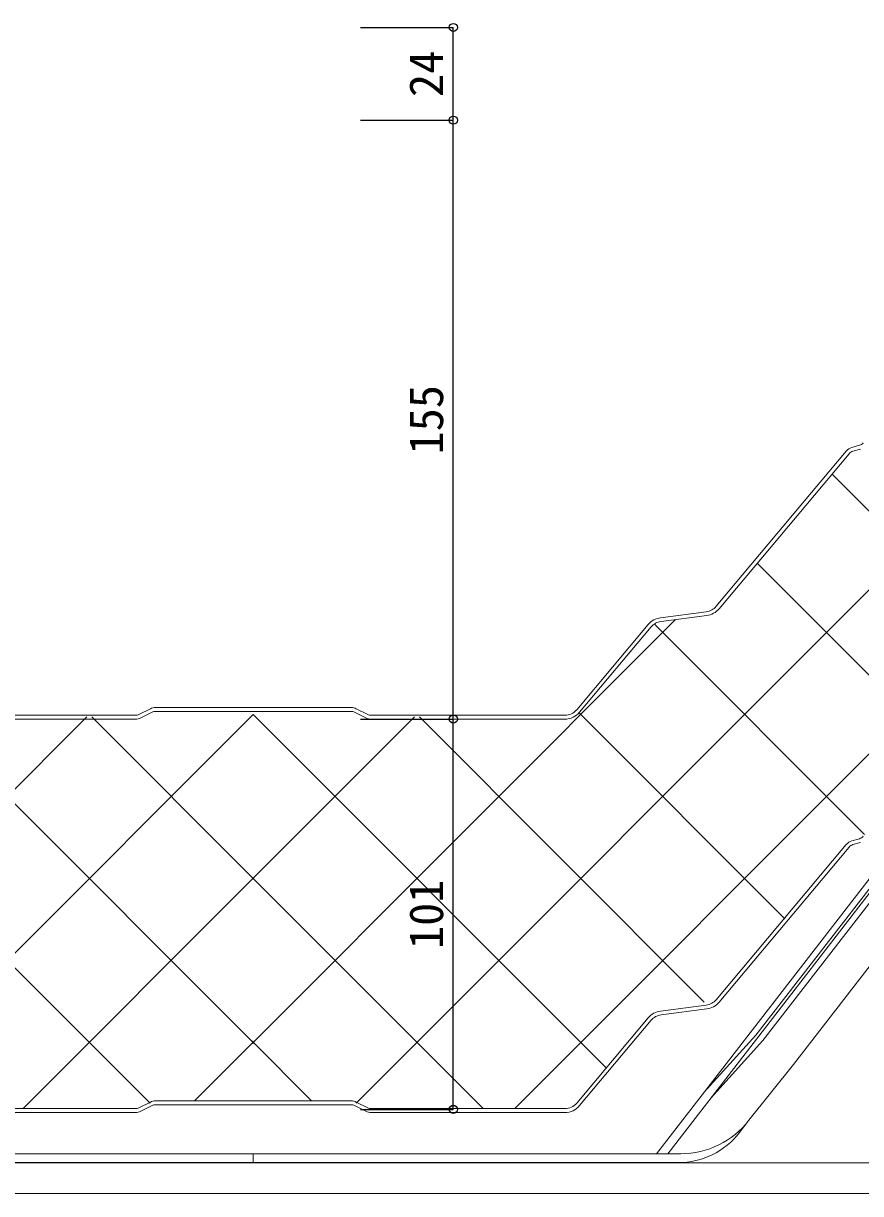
# Model space of a CAD drawing. Units: millimetres at full size, sheet at 1:3. Extents: x -1262 to 3778, y -891 to 1036.
# Drawn here: x 398.8 to 615.6, y 99.2 to 402.1 of the extents above; entities that cross this region are included whole.
import ezdxf
from ezdxf.enums import TextEntityAlignment as Align

# ---------------------------------------------------------------- set-up
doc = ezdxf.new("R2010")
doc.units = ezdxf.units.MM
doc.header["$LTSCALE"] = 3
for name, color, linetype, lineweight in [('0-4_寸法線1', 5, 'Continuous', 25), ('0-B_屋根1', 6, 'Continuous', 20), ('2-1_裏貼1', 2, 'Continuous', 18), ('2-A_タイトフレーム', 3, 'Continuous', 9), ('4-2_H鋼1', 2, 'Continuous', 18)]:
    doc.layers.add(name, color=color, linetype=linetype, lineweight=lineweight)
doc.styles.add('ＭＳ ゴシック', font='')
doc.styles.get('ＭＳ ゴシック').set_extended_font_data('MS Gothic')

msp = doc.modelspace()

# ---------------------------------------------------------------- linework, layer by layer
at = {"layer": '0-4_寸法線1'}
for p, q in [((486.176, 401.027), (510.176, 401.027)), ((510.176, 377.027), (510.176, 401.027)), ((486.176, 377.027), (510.176, 377.027)), ((486.176, 377.027), (510.176, 377.027)), ((510.176, 222.027), (510.176, 377.027)), ((486.176, 222.027), (510.176, 222.027)), ((486.176, 222.027), (510.176, 222.027)), ((510.176, 121.027), (510.176, 222.027)), ((486.176, 121.027), (510.176, 121.027))]:
    msp.add_line(p, q, dxfattribs=at)
for centre in [(510.176, 401.027), (510.176, 377.027), (510.176, 377.027), (510.176, 222.027), (510.176, 222.027), (510.176, 121.027)]:
    msp.add_circle(centre, 1.05, dxfattribs=at)
at = {"layer": '0-B_屋根1'}
for p, q in [((611.917, 291.358), (578.238, 251.221)), ((615.369, 292.888), (613.38, 292.311)), ((613.658, 291.351), (615.647, 291.928)), ((579.004, 250.578), (612.683, 290.716)), ((575.691, 249.826), (563.83, 248.279)), ((563.96, 247.288), (575.82, 248.834)), ((560.647, 246.535), (542.12, 224.456)), ((542.886, 223.813), (561.413, 245.892)), ((431.715, 224.711), (428.77, 223.239)), ((433.056, 225.027), (458.421, 225.027)), ((458.348, 225.027), (458.421, 225.027)), ((458.421, 225.027), (483.713, 225.027)), ((458.421, 225.027), (483.713, 225.027)), ((487.999, 223.239), (485.055, 224.711)), ((427.876, 223.027), (377.713, 223.027)), ((377.713, 222.027), (427.876, 222.027)), ((429.218, 222.344), (432.162, 223.816)), ((433.056, 224.027), (458.421, 224.027)), ((458.348, 224.027), (458.421, 224.027)), ((458.421, 224.027), (483.713, 224.027)), ((483.713, 224.027), (458.421, 224.027)), ((484.607, 223.816), (487.552, 222.344)), ((539.056, 223.027), (488.893, 223.027)), ((488.893, 222.027), (539.056, 222.027)), ((615.369, 191.086), (613.38, 190.509)), ((611.917, 189.556), (578.238, 149.419)), ((579.004, 148.776), (612.683, 188.913)), ((613.658, 189.549), (615.647, 190.125)), ((575.691, 148.024), (563.83, 146.477)), ((563.96, 145.485), (575.82, 147.032)), ((560.647, 144.733), (542.12, 122.654)), ((542.886, 122.011), (561.413, 144.09)), ((427.876, 121.225), (377.713, 121.225)), ((431.715, 122.909), (428.77, 121.436)), ((429.218, 120.542), (432.162, 122.014)), ((458.348, 123.225), (433.056, 123.225)), ((433.056, 122.225), (458.348, 122.225)), ((458.348, 123.225), (458.421, 123.225)), ((458.348, 122.225), (458.421, 122.225)), ((458.421, 123.225), (483.713, 123.225)), ((458.421, 123.225), (483.713, 123.225)), ((458.421, 122.225), (483.713, 122.225)), ((483.713, 122.225), (458.421, 122.225)), ((484.607, 122.014), (487.552, 120.542)), ((487.999, 121.436), (485.055, 122.909)), ((539.056, 121.225), (488.893, 121.225)), ((377.713, 120.225), (427.876, 120.225)), ((488.893, 120.225), (539.056, 120.225))]:
    msp.add_line(p, q, dxfattribs=at)
for centre, radius, start, end in [((614.215, 289.43), 3, 106.16487, 140), ((614.215, 289.43), 2, 106.16487, 140), ((614.812, 294.809), 2, 286.16487, 319.99998), ((575.173, 253.792), 4, 277.4295, 319.99998), ((575.173, 253.792), 5, 277.4295, 319.99998), ((564.477, 243.321), 5, 97.4295, 140), ((564.477, 243.321), 4, 97.4295, 140), ((433.056, 222.027), 3, 90, 116.56505), ((483.713, 222.027), 3, 63.43494, 90), ((483.713, 222.027), 3, 63.43495, 90), ((539.056, 227.027), 4, 269.99998, 320), ((427.876, 225.027), 2, 269.99998, 296.56505), ((427.876, 225.027), 3, 269.99998, 296.56505), ((433.056, 222.027), 2, 90, 116.56505), ((483.713, 222.027), 2, 63.43494, 90), ((483.713, 222.027), 2, 63.43495, 90), ((488.893, 225.027), 3, 243.43494, 269.99998), ((488.893, 225.027), 2, 243.43494, 269.99998), ((539.056, 227.027), 5, 269.99998, 320), ((614.812, 193.007), 2, 286.16487, 319.99998), ((614.215, 187.628), 3, 106.16487, 140), ((614.215, 187.628), 2, 106.16487, 140), ((575.173, 151.99), 4, 277.4295, 319.99998), ((575.173, 151.99), 5, 277.4295, 319.99998), ((564.477, 141.519), 5, 97.4295, 140), ((564.477, 141.519), 4, 97.4295, 140), ((427.876, 123.225), 2, 269.99998, 296.56505), ((433.056, 120.225), 3, 90, 116.56505), ((433.056, 120.225), 2, 90, 116.56505), ((483.713, 120.225), 3, 63.43494, 90), ((483.713, 120.225), 3, 63.43495, 90), ((483.713, 120.225), 2, 63.43494, 90), ((483.713, 120.225), 2, 63.43495, 90), ((488.893, 123.225), 2, 243.43494, 269.99998), ((539.056, 125.225), 4, 269.99998, 320), ((539.056, 125.225), 5, 269.99998, 320), ((427.876, 123.225), 3, 269.99998, 296.56505), ((488.893, 123.225), 3, 243.43494, 269.99998)]:
    msp.add_arc(centre, radius, start, end, dxfattribs=at)
at = {"layer": '2-1_裏貼1'}
for p, q in [((431.641, 122.635), (249.941, 304.335)), ((485.009, 122.635), (666.71, 304.335)), ((640.016, 253.665), (608.39, 285.292)), ((635.985, 215.27), (588.897, 262.358)), ((458.606, 138.097), (348.906, 247.797)), ((458.045, 138.097), (567.745, 247.797)), ((616.628, 192.201), (562.355, 246.474)), ((526.079, 121.278), (636.94, 232.139)), ((341.489, 148.815), (415.261, 222.586)), ((366.941, 131.84), (458.328, 223.227)), ((458.467, 180.662), (416.524, 222.605)), ((458.184, 180.662), (500.127, 222.605)), ((549.709, 131.84), (458.322, 223.227)), ((575.161, 148.815), (501.39, 222.586)), ((596.035, 170.368), (542.646, 223.757)), ((398.84, 121.313), (458.466, 180.939)), ((517.811, 121.313), (458.184, 180.939)), ((443.179, 123.225), (458.604, 138.651)), ((473.472, 123.225), (458.046, 138.651))]:
    msp.add_line(p, q, dxfattribs=at)
at = {"layer": '2-A_タイトフレーム'}
for p, q in [((678.021, 255.868), (588.547, 140.228)), ((679.84, 254.461), (590.366, 138.82)), ((674.624, 254.044), (562.828, 109.552)), ((676.444, 252.637), (565.736, 109.552)), ((681.006, 239.578), (598.299, 132.683)), ((588.547, 140.228), (575.067, 125.371)), ((590.366, 138.82), (576.886, 123.963)), ((598.299, 132.683), (586.719, 118.206)), ((586.719, 118.206), (584.249, 115.014))]:
    msp.add_line(p, q, dxfattribs=at)
for points in [[(348.225, 107.252), (458.328, 107.252), (458.328, 109.552), (347.574, 109.552)], [(568.431, 107.252), (458.328, 107.252), (458.328, 109.552), (569.082, 109.552)]]:
    msp.add_lwpolyline(points, dxfattribs=at)
for centre, radius in [((569.082, 131.852), 22.3), ((568.431, 127.252), 20)]:
    msp.add_arc(centre, radius, 270, 322.27008, dxfattribs=at)
at = {"layer": '4-2_H鋼1'}
for p, q in [((-876.147, 107.235), (954.382, 107.235)), ((-476.147, 99.235), (954.382, 99.235))]:
    msp.add_line(p, q, dxfattribs=at)

# ---------------------------------------------------------------- texts
at = {"layer": '0-4_寸法線1', "style": 'ＭＳ ゴシック'}
for s, p in [('24', (510.176, 383.027)), ('155', (510.176, 290.527)), ('101', (510.176, 162.527))]:
    msp.add_text(s, height=8.798, rotation=90, dxfattribs=at).set_placement(p, align=Align.BOTTOM_LEFT)

doc.saveas('drawing.dxf')
